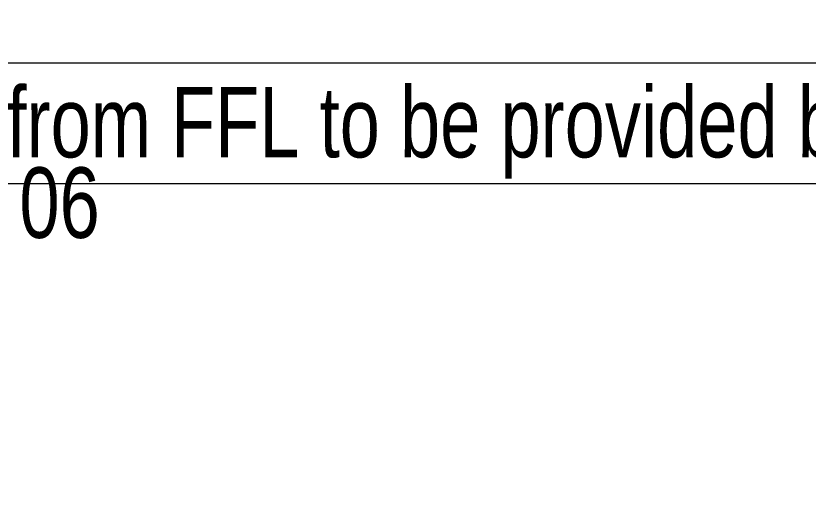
# Model space of a CAD drawing. Header units: millimetres. Extents: x 26027 to 581921, y 7230 to 233891.
# Drawn here: x 476208 to 477191, y 167330 to 167939 of the extents above; entities that cross this region are included whole.
import ezdxf

# ---------------------------------------------------------------- set-up
doc = ezdxf.new("R2010")
doc.units = ezdxf.units.MM
doc.header["$LTSCALE"] = 5
doc.layers.add('EXF', color=7, linetype='Continuous', lineweight=0, true_color=0x4e7e3e)
doc.layers.add('Medical Equipment and Furniture', color=163, linetype='Continuous', lineweight=0)
doc.layers.add('Walls', color=32, linetype='Continuous', lineweight=5)
doc.styles.add('X3G_ENTITY_257CFD', font='swisscl.ttf', dxfattribs={"height": 200})

msp = doc.modelspace()

# ---------------------------------------------------------------- hatches: boundary and pattern name
h = msp.add_hatch()
h.set_pattern_fill('CROSS', color=85, scale=10)
h.set_pattern_definition([(0, (368880, 104830), (63.5, 63.5), [31.75, -95.25]), (90, (368895.875, 104814.125), (-63.5, 63.5), [31.75, -95.25])])
edge = h.paths.add_edge_path()
edge.add_line((457685.58, 145694.32), (457685.58, 152806.09))
edge.add_line((457685.58, 152806.09), (462487.44, 152806.09))
edge.add_line((462487.44, 152806.09), (462487.44, 145900.86))
edge.add_line((462487.44, 145900.86), (462587.44, 145901.08))
edge.add_line((462587.44, 145901.08), (462587.44, 152806.09))
edge.add_line((462587.44, 152806.09), (464555.85, 152806.09))
edge.add_line((464555.85, 152806.09), (469284.36, 152806.09))
edge.add_line((469284.36, 152806.09), (471903.68, 152806.09))
edge.add_line((471903.68, 152806.09), (471903.68, 142653.21))
edge.add_line((471903.68, 142653.21), (478231.4, 142645.85))
edge.add_line((478231.4, 142645.85), (478231.4, 142845.16))
edge.add_line((478231.4, 142845.16), (472503.68, 142845.16))
edge.add_line((472503.68, 142845.16), (472503.68, 157839.95))
edge.add_line((472503.68, 157839.95), (472503.99, 159009.18))
edge.add_line((472503.99, 159009.18), (479768.57, 159009.18))
edge.add_line((479768.57, 159009.18), (479768.57, 159109.18))
edge.add_line((479768.57, 159109.18), (472503.68, 159109.18))
edge.add_line((472503.68, 159109.18), (472503.68, 169315.57))
edge.add_line((472503.68, 169315.57), (478921.1, 169315.57))
edge.add_line((478921.1, 169315.57), (484286.41, 169315.57))
edge.add_line((484286.41, 169315.57), (484286.41, 166351.21))
edge.add_line((484286.41, 166351.21), (484486.41, 166351.21))
edge.add_line((484486.41, 166351.21), (484486.41, 169515.57))
edge.add_line((484486.41, 169515.57), (479083.84, 169515.57))
edge.add_line((479083.84, 169515.57), (479083.84, 190946.93))
edge.add_line((479083.84, 190946.93), (479083.84, 191341.64))
edge.add_line((479083.84, 191341.64), (478883.84, 191341.64))
edge.add_line((478883.84, 191341.64), (478883.84, 195124.29))
edge.add_line((478883.84, 195124.29), (477262.37, 195124.29))
edge.add_line((477262.37, 195124.29), (477262.37, 205421.18))
edge.add_line((477262.37, 205421.18), (474368.03, 205421.18))
edge.add_line((474368.03, 205421.18), (469356.92, 205421.18))
edge.add_line((469356.92, 205421.18), (469256.92, 205421.18))
edge.add_line((469256.92, 205421.18), (469256.92, 204391.28))
edge.add_line((469256.92, 204391.28), (469856.92, 204391.28))
edge.add_line((469856.92, 204391.28), (469856.92, 204821.18))
edge.add_line((469856.92, 204821.18), (471179.26, 204821.18))
edge.add_line((471179.26, 204821.18), (471179.26, 204391.28))
edge.add_line((471179.26, 204391.28), (471779.26, 204391.28))
edge.add_line((471779.26, 204391.28), (471779.26, 204821.18))
edge.add_line((471779.26, 204821.18), (476662.37, 204821.18))
edge.add_line((476662.37, 204821.18), (476662.37, 194457.56))
edge.add_line((476662.37, 194457.56), (478283.84, 194457.56))
edge.add_line((478283.84, 194457.56), (478283.84, 169915.57))
edge.add_line((478283.84, 169915.57), (471903.68, 169915.57))
edge.add_line((471903.68, 169915.57), (471903.68, 159211.95))
edge.add_line((471903.68, 159211.95), (470513.73, 159211.95))
edge.add_line((470513.73, 159211.95), (470513.73, 159111.95))
edge.add_line((470513.73, 159111.95), (471903.68, 159111.95))
edge.add_line((471903.68, 159111.95), (471903.68, 153006.09))
edge.add_line((471903.68, 153006.09), (462587.44, 153006.09))
edge.add_line((462587.44, 153006.09), (462487.44, 152906.09))
edge.add_line((462487.44, 152906.09), (457585.58, 152906.09))
edge.add_line((457585.58, 152906.09), (457585.58, 145694.32))
at = {"layer": 'EXF'}
h = msp.add_hatch(dxfattribs=at)
h.set_pattern_fill('CROSS', color=256, scale=10)
edge = h.paths.add_edge_path()
edge.add_line((464555.85, 152806.09), (469284.36, 152806.09))
edge.add_line((469284.36, 152806.09), (471903.68, 152806.09))
edge.add_line((471903.68, 152806.09), (471903.68, 142653.21))
edge.add_line((471903.68, 142653.21), (478231.4, 142645.85))
edge.add_line((478231.4, 142645.85), (478231.4, 142845.16))
edge.add_line((478231.4, 142845.16), (472503.68, 142845.16))
edge.add_line((472503.68, 142845.16), (472503.68, 157839.95))
edge.add_line((472503.68, 157839.95), (472503.99, 159009.18))
edge.add_line((472503.99, 159009.18), (479768.57, 159009.18))
edge.add_line((479768.57, 159009.18), (479768.57, 159109.18))
edge.add_line((479768.57, 159109.18), (472503.68, 159109.18))
edge.add_line((472503.68, 159109.18), (472503.68, 169315.57))
edge.add_line((472503.68, 169315.57), (478921.1, 169315.57))
edge.add_line((478921.1, 169315.57), (484286.41, 169315.57))
edge.add_line((484286.41, 169315.57), (484286.41, 166351.21))
edge.add_line((484286.41, 166351.21), (484486.41, 166351.21))
edge.add_line((484486.41, 166351.21), (484486.41, 169515.57))
edge.add_line((484486.41, 169515.57), (479083.84, 169515.57))
edge.add_line((479083.84, 169515.57), (479083.84, 190946.93))
edge.add_line((479083.84, 190946.93), (479083.84, 191341.64))
edge.add_line((479083.84, 191341.64), (478883.84, 191341.64))
edge.add_line((478883.84, 191341.64), (478883.84, 195124.29))
edge.add_line((478883.84, 195124.29), (477262.37, 195124.29))
edge.add_line((477262.37, 195124.29), (477262.37, 205421.18))
edge.add_line((477262.37, 205421.18), (474368.03, 205421.18))
edge.add_line((474368.03, 205421.18), (469356.92, 205421.18))
edge.add_line((469356.92, 205421.18), (469256.92, 205421.18))
edge.add_line((469256.92, 205421.18), (469256.92, 204391.28))
edge.add_line((469256.92, 204391.28), (469856.92, 204391.28))
edge.add_line((469856.92, 204391.28), (469856.92, 204821.18))
edge.add_line((469856.92, 204821.18), (471179.26, 204821.18))
edge.add_line((471179.26, 204821.18), (471179.26, 204391.28))
edge.add_line((471179.26, 204391.28), (471779.26, 204391.28))
edge.add_line((471779.26, 204391.28), (471779.26, 204821.18))
edge.add_line((471779.26, 204821.18), (476662.37, 204821.18))
edge.add_line((476662.37, 204821.18), (476662.37, 194457.56))
edge.add_line((476662.37, 194457.56), (478283.84, 194457.56))
edge.add_line((478283.84, 194457.56), (478283.84, 169915.57))
edge.add_line((478283.84, 169915.57), (471903.68, 169915.57))
edge.add_line((471903.68, 169915.57), (471903.68, 159211.95))
edge.add_line((471903.68, 159211.95), (470513.73, 159211.95))
edge.add_line((470513.73, 159211.95), (470513.73, 159111.95))
edge.add_line((470513.73, 159111.95), (471903.68, 159111.95))
edge.add_line((471903.68, 159111.95), (471903.68, 153006.09))
edge.add_line((471903.68, 153006.09), (462587.44, 153006.09))

# ---------------------------------------------------------------- linework, layer by layer
at = {"layer": 'Walls'}
for p, q in [((474515.81, 167880.27, 2.36), (478249.6, 167880.27, 2.36)), ((477915.81, 167730.27, 2.36), (474665.81, 167730.27, 2.36))]:
    msp.add_line(p, q, dxfattribs=at)

# ---------------------------------------------------------------- texts
at = {"layer": 'Medical Equipment and Furniture', "color": 1, "insert": (476320.8, 167850.66, 2.36), "char_height": 87.4731, "width": 3260.5371, "attachment_point": 2, "style": 'X3G_ENTITY_257CFD'}
msp.add_mtext('06 is wall mounted. Distance from FFL to be provided by supplier', dxfattribs=at)
at = {"layer": 'Medical Equipment and Furniture', "insert": (476262.15, 167750.75, 2.36), "char_height": 87.473, "attachment_point": 2, "style": 'X3G_ENTITY_257CFD'}
msp.add_mtext('06', dxfattribs=at)

doc.saveas('drawing.dxf')
